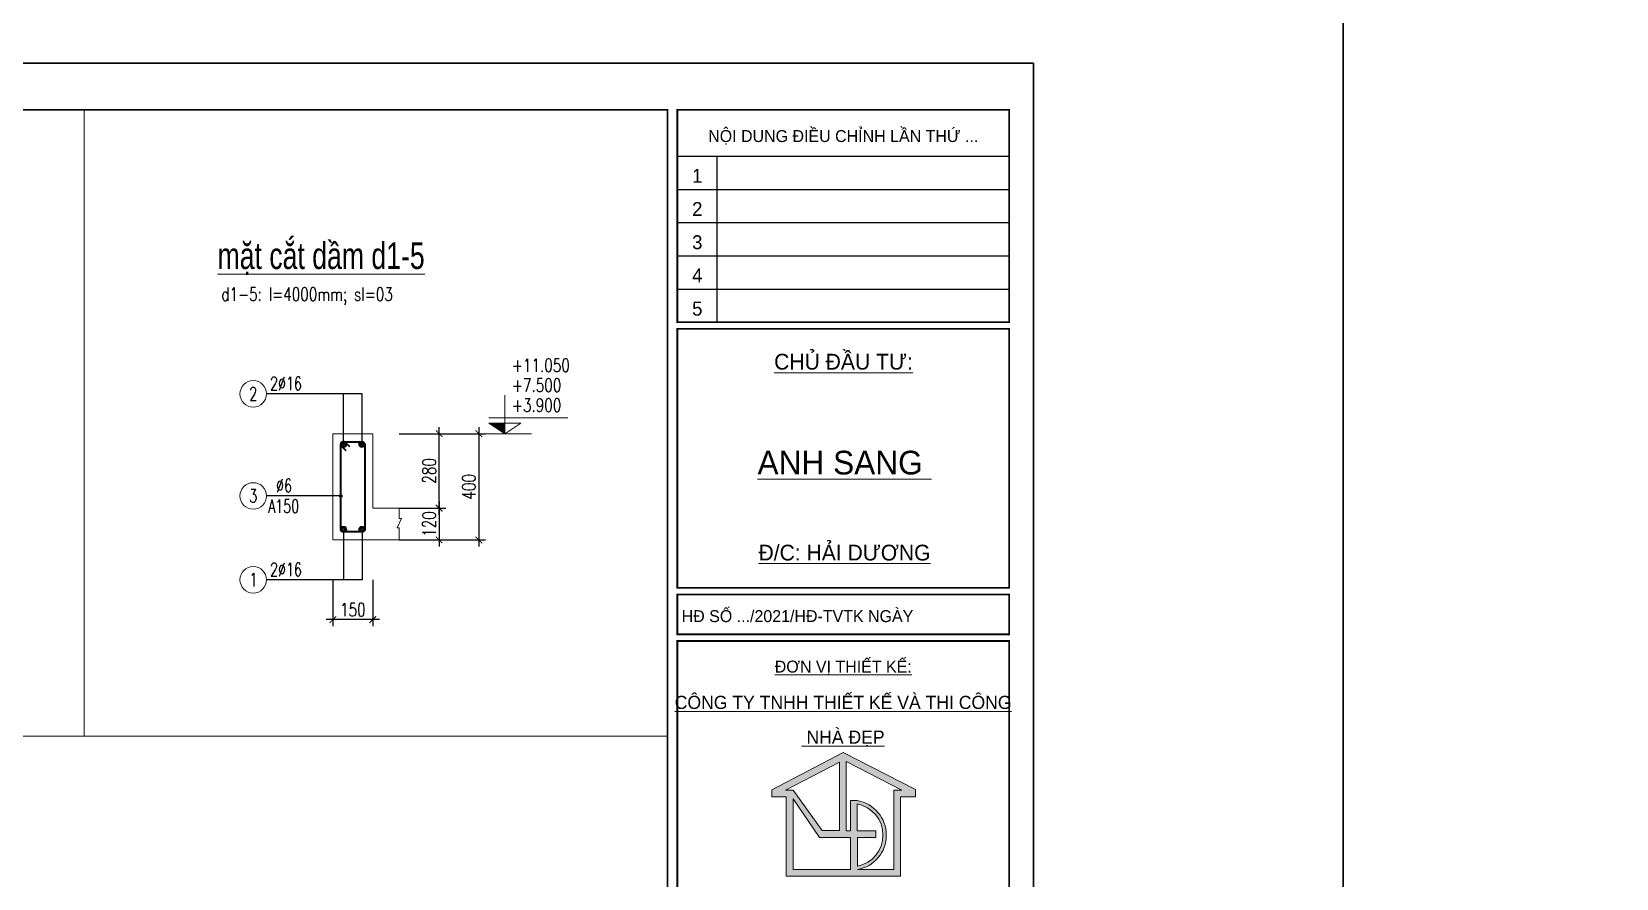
# Model space of a CAD drawing. Extents: x -2098986 to 943, y -1296280 to 73591.
# Drawn here: x -1818342 to -1794460, y -1197033 to -1184284 of the extents above; entities that cross this region are included whole.
import ezdxf
from ezdxf.enums import TextEntityAlignment as Align

# ---------------------------------------------------------------- set-up
doc = ezdxf.new("R2010")
doc.units = 0
doc.header["$LTSCALE"] = 150
doc.header["$PDMODE"] = 35
doc.layers.get('Defpoints').update_dxf_attribs({"lineweight": 18})
for name, color, linetype, lineweight in [('05.Text', 253, 'Continuous', 18), ('09.Hatch', 250, 'Continuous', 5), ('11.Khung bo', 32, 'Continuous', 50), ('12.Khung', 36, 'Continuous', 25), ('KCVN-THAY', 7, 'Continuous', 25), ('LS-DIM', 251, 'Continuous', 13), ('LS-TEXT', 60, 'Continuous', 20), ('LS-THAY', 7, 'Continuous', 20), ('LS-THEP', 3, 'Continuous', 35)]:
    doc.layers.add(name, color=color, linetype=linetype, lineweight=lineweight)
doc.layers.add('DIM', color=1, linetype='Continuous')
doc.layers.add('Tpl_Bound', color=1, linetype='Continuous', plot=False)
doc.styles.add('AVANT', font='')
doc.styles.add('LS.TEXT', font='vnromadi.shx', dxfattribs={"width": 0.7, "height": 4})
doc.styles.add('romans.shx', font='romans.shx', dxfattribs={"width": 0.75, "bigfont": 'vns.shx'})
doc.styles.add('VnAvantH', font='')
doc.styles.add('vnsimpli', font='vnsimli.shx', dxfattribs={"width": 0.75})
doc.styles.get('AVANT').set_extended_font_data('.VnAvant')
doc.styles.get('VnAvantH').set_extended_font_data('.VnAvantH')
doc.dimstyles.new('D25', dxfattribs={"dimscale": 0, "dimtxt": 200, "dimasz": 100, "dimexe": 100, "dimexo": 0, "dimgap": 50, "dimtad": 1, "dimdec": 0, "dimlfac": 0.25, "dimdsep": 46, "dimtxsty": 'vnsimpli', "dimblk1": 'ARCHTICK', "dimblk2": 'ARCHTICK', "dimsah": 1, "dimcen": 0, "dimdle": 100, "dimclrd": 256, "dimclre": 256, "dimclrt": 60, "dimadec": 0, "dimazin": 0, "dimtfac": 0.004, "dimtdec": 0, "dimtix": 1, "dimtmove": 2, "dimatfit": 3, "dimldrblk": 'ARCHTICK', "dimfxl": 1, "dimtolj": 1, "dimarcsym": 0})
doc.dimstyles.new('LS.GHI CHU', dxfattribs={"dimtxt": 200, "dimasz": 120, "dimexe": 120, "dimexo": 120, "dimgap": 80, "dimtad": 1, "dimdec": 0, "dimzin": 0, "dimdsep": 46, "dimtxsty": 'romans.shx', "dimblk": 'ARCHTICK', "dimcen": 0.09, "dimdle": 120, "dimclrd": 256, "dimclre": 8, "dimclrt": 7, "dimadec": 0, "dimazin": 0, "dimtfac": 1, "dimtdec": 0, "dimtofl": 0, "dimtmove": 0, "dimatfit": 3, "dimldrblk": 'ARCHTICK', "dimfxl": 1, "dimtolj": 1, "dimtzin": 0, "dimarcsym": 0})

# ---------------------------------------------------------------- blocks, each defined once
blk = doc.blocks.new('*U4')
at = {"layer": 'KCVN-THAY', "color": 140}
blk.add_lwpolyline([(214871.76, 86966.68), (215381.8, 86966.68), (215381.8, 86579.68), (214871.76, 86579.68)], close=True, dxfattribs=at)
blk = doc.blocks.new('100')
at = {"layer": '09.Hatch'}
h = blk.add_hatch(color=3, dxfattribs=at)
h.paths.add_polyline_path([(1897639, -927180), (1897639, -927287), (1897855, -927287), (1897855, -928484), (1898824, -928484), (1899574, -928484), (1899574, -927287), (1899801, -927287), (1899801, -927179), (1898713, -926620)])
h.paths.add_polyline_path([(1898756, -926756), (1899596, -927187), (1899473, -927187), (1899473, -928384), (1898929, -928384, 0.834181), (1898929, -927344), (1898824, -927344), (1898824, -927797), (1898756, -927797)], flags=16)
h.paths.add_polyline_path([(1898656, -927796), (1898393, -927796), (1897956, -927186), (1897843, -927186), (1898656, -926763)], flags=16)
h.paths.add_polyline_path([(1898929, -928333), (1898929, -927898), (1899202, -927898), (1899202, -927797), (1898924, -927797), (1898924, -927395, -0.822042)], flags=16)
h.paths.add_polyline_path([(1898357, -927898), (1898824, -927898), (1898824, -928384), (1897956, -928384), (1897956, -927316)], flags=16)
at = {"layer": '05.Text'}
for p, q in [((1898713, -926620), (1897639, -927180)), ((1898656, -926763), (1897843, -927186)), ((1898656, -926763), (1897843, -927186)), ((1898656, -926763), (1897843, -927186)), ((1898656, -926763), (1898656, -927796)), ((1898656, -926763), (1898656, -927796)), ((1898656, -926763), (1898656, -927796)), ((1899801, -927179), (1898713, -926620)), ((1899801, -927179), (1898713, -926620)), ((1899801, -927179), (1898713, -926620)), ((1899596, -927187), (1898756, -926756)), ((1898756, -926756), (1898756, -927797)), ((1899596, -927187), (1898756, -926756)), ((1898756, -926756), (1898756, -927797)), ((1899596, -927187), (1898756, -926756)), ((1898756, -926756), (1898756, -927797)), ((1897639, -927180), (1897639, -927287)), ((1897639, -927287), (1897855, -927287)), ((1897843, -927186), (1897956, -927186)), ((1897855, -927287), (1897855, -928484)), ((1897956, -927186), (1897956, -927186)), ((1897956, -927186), (1898393, -927796)), ((1899473, -928384), (1899473, -927187)), ((1899473, -927187), (1899596, -927187)), ((1899473, -928384), (1899473, -927187)), ((1899473, -927187), (1899596, -927187)), ((1899473, -928384), (1899473, -927187)), ((1899473, -927187), (1899596, -927187)), ((1899574, -928484), (1899574, -927287)), ((1899574, -927287), (1899801, -927287)), ((1899801, -927287), (1899801, -927179)), ((1899801, -927287), (1899801, -927179)), ((1899801, -927287), (1899801, -927179)), ((1897956, -927316), (1897956, -928384)), ((1898357, -927898), (1897956, -927316)), ((1898824, -927797), (1898824, -927344)), ((1898824, -927797), (1898824, -927344)), ((1898824, -927344), (1898929, -927344)), ((1898924, -927395), (1898924, -927797)), ((1898824, -927898), (1898357, -927898)), ((1898393, -927796), (1898656, -927796)), ((1898756, -927797), (1898824, -927797)), ((1898824, -928384), (1898824, -927898)), ((1898924, -927797), (1899202, -927797)), ((1899202, -927898), (1898929, -927898)), ((1898929, -927898), (1898929, -928333)), ((1899202, -927797), (1899202, -927898)), ((1897855, -928484), (1898824, -928484)), ((1897956, -928384), (1898824, -928384)), ((1898824, -928484), (1899574, -928484)), ((1898929, -928384), (1899473, -928384))]:
    blk.add_line(p, q, dxfattribs=at)
for radius, start, end in [(478, 281.4298, 79.1164), (478, 281.4298, 79.1164), (478, 281.4298, 79.1164), (528, 280.3316, 79.6684)]:
    blk.add_arc((1898834, -927864), radius, start, end, dxfattribs=at)
at = {"layer": '11.Khung bo', "const_width": 26.7}
for points in [[(1860913, -945240), (1860913, -916940), (1896063, -916940), (1896063, -945240)], [(1860913, -945240), (1860913, -916940), (1896063, -916940), (1896063, -945240)], [(1860913, -945240), (1860913, -916940), (1896063, -916940), (1896063, -945240)], [(1896213, -920140), (1896213, -916940), (1901213, -916940), (1901213, -920140)], [(1896213, -920140), (1896213, -916940), (1901213, -916940), (1901213, -920140)], [(1896213, -920140), (1896213, -916940), (1901213, -916940), (1901213, -920140)], [(1896213, -924140), (1901213, -924140), (1901213, -920240), (1896213, -920240)], [(1896213, -924140), (1901213, -924140), (1901213, -920240), (1896213, -920240)], [(1896213, -924140), (1901213, -924140), (1901213, -920240), (1896213, -920240)], [(1896213, -924840), (1901213, -924840), (1901213, -924240), (1896213, -924240)], [(1896213, -924840), (1901213, -924840), (1901213, -924240), (1896213, -924240)], [(1896213, -924840), (1901213, -924840), (1901213, -924240), (1896213, -924240)], [(1896213, -929740), (1901213, -929740), (1901213, -924940), (1896213, -924940)], [(1896213, -929740), (1901213, -929740), (1901213, -924940), (1896213, -924940)], [(1896213, -929740), (1901213, -929740), (1901213, -924940), (1896213, -924940)]]:
    blk.add_lwpolyline(points, close=True, dxfattribs=at)
at = {"layer": '12.Khung'}
for p, q in [((1896213, -917640), (1901213, -917640)), ((1896213, -917640), (1901213, -917640)), ((1896213, -917640), (1901213, -917640)), ((1896813, -920140), (1896813, -917640)), ((1896813, -920140), (1896813, -917640)), ((1896813, -920140), (1896813, -917640)), ((1896213, -918140), (1901213, -918140)), ((1896213, -918140), (1901213, -918140)), ((1896213, -918140), (1901213, -918140)), ((1896213, -918640), (1901213, -918640)), ((1896213, -918640), (1901213, -918640)), ((1896213, -918640), (1901213, -918640)), ((1896213, -919140), (1901213, -919140)), ((1896213, -919140), (1901213, -919140)), ((1896213, -919140), (1901213, -919140)), ((1896213, -919640), (1901213, -919640)), ((1896213, -919640), (1901213, -919640)), ((1896213, -919640), (1901213, -919640))]:
    blk.add_line(p, q, dxfattribs=at)
blk.add_lwpolyline([(1901579, -945940), (1901579, -916240), (1859580, -916240), (1859580, -945940)], close=True, dxfattribs=at)
blk.add_lwpolyline([(1901579, -945940), (1901579, -916240), (1859580, -916240), (1859580, -945940)], close=True, dxfattribs=at)
blk.add_lwpolyline([(1901579, -945940), (1901579, -916240), (1859580, -916240), (1859580, -945940)], close=True, dxfattribs=at)
at = {"layer": '05.Text', "style": 'VnAvantH'}
for s, p in [('Néi dung ®iÒu chØnh lÇn thø ...', (1898713, -917329)), ('H§ sè .../2021/H§-TVTK ngµy ', (1898057, -924540))]:
    blk.add_text(s, height=180, dxfattribs=at).set_placement(p, align=Align.MIDDLE)
at = {"layer": '05.Text'}
for s, height, style, p in [('1', 210, 'AVANT', (1896513, -918040)), ('2', 210, 'AVANT', (1896513, -918540)), ('3', 210, 'AVANT', (1896513, -919040)), ('4', 210, 'AVANT', (1896513, -919540)), ('5', 210, 'AVANT', (1896513, -920040)), ('%%uChñ ®Çu t\xad:', 237.6, 'VnAvantH', (1898716, -920853)), ('%%Uanh sang ', 356.4, 'VnAvantH', (1898732, -922432)), ('%%U®/c: h¶i d\xad¬ng', 237.6, 'VnAvantH', (1898732, -923728)), ('%%U®¬n vÞ thiÕt kÕ:', 180, 'VnAvantH', (1898713, -925416)), ('%%Uc«ng ty tnhh thiÕt kÕ vµ thi c«ng', 198, 'VnAvantH', (1898711, -925964)), ('%%U nhµ ®Ñp', 198, 'VnAvantH', (1898711, -926487))]:
    blk.add_text(s, height=height, dxfattribs=dict(at, style=style)).set_placement(p, align=Align.CENTER)
blk = doc.blocks.new('moc1')
at = {"layer": 'LS-THEP'}
for p, q in [((-25, 0), (-25, -10)), ((10, 25), (0, 25)), ((58, -22), (10, 25)), ((-25, -10), (22, -58))]:
    blk.add_line(p, q, dxfattribs=at)
blk.add_arc((0, 0), 25, 90, 180, dxfattribs=at)
blk = doc.blocks.new('_ArchTick')
at = {"layer": 'DIM', "color": 0, "const_width": 0.15}
blk.add_lwpolyline([(-0.5, -0.5), (0.5, 0.5)], dxfattribs=at)
blk = doc.blocks.new('cotthep')
at = {"layer": 'LS-THAY'}
blk.add_circle((-250, 0), 250, dxfattribs=at)
at = {"layer": 'LS-TEXT', "style": 'vnsimpli', "width": 0.75}
for tag, p in [('24`25', (446, 69)), ('10', (-250, -123)), ('A200', (440, -316))]:
    blk.add_attdef(tag, text='', height=250, dxfattribs=at).set_placement(p, align=Align.CENTER)
blk = doc.blocks.new('*D1653')
at = {"layer": 'Defpoints', "color": 0, "transparency": 16777216}
for p in [(-1812803, -1191458), (-1812803, -1191938), (-1812202, -1191938)]:
    blk.add_point(p, dxfattribs=at)
at = {"layer": 'LS-DIM', "lineweight": -2, "transparency": 16777216}
for p, q in [((-1812202, -1191358), (-1812202, -1192038)), ((-1812803, -1191458), (-1812102, -1191458)), ((-1812803, -1191938), (-1812102, -1191938))]:
    blk.add_line(p, q, dxfattribs=at)
at = {"layer": 'LS-DIM', "lineweight": -2, "transparency": 16777216, "xscale": 100, "yscale": 100, "zscale": 100}
for p, rotation in [((-1812202, -1191458), 90), ((-1812202, -1191938), 270)]:
    blk.add_blockref('_ArchTick', p, dxfattribs=dict(at, rotation=rotation))
at = {"layer": 'LS-DIM', "color": 60, "transparency": 16777216, "insert": (-1812352, -1191698), "char_height": 200, "attachment_point": 5, "rotation": 90, "style": 'vnsimpli'}
blk.add_mtext('\\A1;120', dxfattribs=at)
blk = doc.blocks.new('*D1654')
at = {"layer": 'Defpoints', "color": 0, "transparency": 16777216}
for p in [(-1813802, -1192538), (-1813202, -1192538), (-1813802, -1193138)]:
    blk.add_point(p, dxfattribs=at)
at = {"layer": 'LS-DIM', "lineweight": -2, "transparency": 16777216}
for p, q in [((-1813802, -1192538), (-1813802, -1193238)), ((-1813202, -1192538), (-1813202, -1193238)), ((-1813102, -1193138), (-1813902, -1193138))]:
    blk.add_line(p, q, dxfattribs=at)
at = {"layer": 'LS-DIM', "lineweight": -2, "transparency": 16777216, "xscale": 100, "yscale": 100, "zscale": 100, "rotation": 180}
blk.add_blockref('_ArchTick', (-1813802, -1193138), dxfattribs=at)
at = {"layer": 'LS-DIM', "lineweight": -2, "transparency": 16777216, "xscale": 100, "yscale": 100, "zscale": 100}
blk.add_blockref('_ArchTick', (-1813202, -1193138), dxfattribs=at)
at = {"layer": 'LS-DIM', "color": 60, "transparency": 16777216, "insert": (-1813502, -1192988), "char_height": 200, "attachment_point": 5, "style": 'vnsimpli'}
blk.add_mtext('\\A1;150', dxfattribs=at)
blk = doc.blocks.new('*D1655')
at = {"layer": 'Defpoints', "color": 0, "transparency": 16777216}
for p in [(-1812803, -1190338), (-1812202, -1190338), (-1812803, -1191458)]:
    blk.add_point(p, dxfattribs=at)
at = {"layer": 'LS-DIM', "lineweight": -2, "transparency": 16777216}
for p, q in [((-1812202, -1191558), (-1812202, -1190238)), ((-1812803, -1190338), (-1812102, -1190338)), ((-1812803, -1191458), (-1812102, -1191458))]:
    blk.add_line(p, q, dxfattribs=at)
at = {"layer": 'LS-DIM', "lineweight": -2, "transparency": 16777216, "xscale": 100, "yscale": 100, "zscale": 100}
for p, rotation in [((-1812202, -1190338), 90), ((-1812202, -1191458), 270)]:
    blk.add_blockref('_ArchTick', p, dxfattribs=dict(at, rotation=rotation))
at = {"layer": 'LS-DIM', "color": 60, "transparency": 16777216, "insert": (-1812352, -1190898), "char_height": 200, "attachment_point": 5, "rotation": 90, "style": 'vnsimpli'}
blk.add_mtext('\\A1;280', dxfattribs=at)
blk = doc.blocks.new('*D1656')
at = {"layer": 'Defpoints', "color": 0, "transparency": 16777216}
for p in [(-1812803, -1190338), (-1812803, -1191938), (-1811602, -1191938)]:
    blk.add_point(p, dxfattribs=at)
at = {"layer": 'LS-DIM', "lineweight": -2, "transparency": 16777216}
for p, q in [((-1811602, -1190238), (-1811602, -1192038)), ((-1812803, -1190338), (-1811502, -1190338)), ((-1812803, -1191938), (-1811502, -1191938))]:
    blk.add_line(p, q, dxfattribs=at)
at = {"layer": 'LS-DIM', "lineweight": -2, "transparency": 16777216, "xscale": 100, "yscale": 100, "zscale": 100}
for p, rotation in [((-1811602, -1190338), 90), ((-1811602, -1191938), 270)]:
    blk.add_blockref('_ArchTick', p, dxfattribs=dict(at, rotation=rotation))
at = {"layer": 'LS-DIM', "color": 60, "transparency": 16777216, "insert": (-1811752, -1191138), "char_height": 200, "attachment_point": 5, "rotation": 90, "style": 'vnsimpli'}
blk.add_mtext('\\A1;400', dxfattribs=at)
blk = doc.blocks.new('COSCD')
at = {"layer": 'LS-DIM'}
blk.add_hatch(color=256, dxfattribs=at).paths.add_polyline_path([(3.6, 0), (3.6, 1.44), (1.44, 1.44)])
for p, q in [((3.6, 0), (3.6, 5.23)), ((1.44, 2.16), (12.12, 2.16)), ((7.2, 0), (0, 0)), ((1.44, 1.44), (5.76, 1.44)), ((1.44, 1.44), (3.6, 0)), ((5.76, 1.44), (3.6, 0))]:
    blk.add_line(p, q, dxfattribs=at)

msp = doc.modelspace()

# ---------------------------------------------------------------- linework, layer by layer
at = {"layer": 'LS-DIM', "ltscale": 120}
msp.add_lwpolyline([(-1812803.2, -1191938.3), (-1812803.2, -1191755), (-1812834.7, -1191755), (-1812768.6, -1191615.5), (-1812803.2, -1191615.5), (-1812803.2, -1191458.3)], dxfattribs=at)
at = {"layer": 'LS-THAY'}
for p, q in [((-1817548.6, -1185459.5), (-1817548.6, -1194892.9)), ((-1813202.2, -1190338.3), (-1813802.2, -1190338.3)), ((-1813802.2, -1190338.3), (-1813802.2, -1191938.3)), ((-1813202.2, -1191458.3), (-1813202.2, -1190338.3)), ((-1813202.2, -1191458.3), (-1812803.2, -1191458.3)), ((-1813802.2, -1191938.3), (-1813202.2, -1191938.3)), ((-1813202.2, -1191938.3), (-1812803.2, -1191938.3)), ((-1808761.1, -1194892.9), (-1843911.1, -1194892.9))]:
    msp.add_line(p, q, dxfattribs=at)
at = {"layer": 'LS-THEP'}
msp.add_lwpolyline([(-1813642.2, -1190458.3), (-1813362.2, -1190458.3, -0.4142136), (-1813322.2, -1190498.3), (-1813322.2, -1191778.3, -0.4142136), (-1813362.2, -1191818.3), (-1813642.2, -1191818.3, -0.4142136), (-1813682.2, -1191778.3), (-1813682.2, -1190498.3, -0.4142136)], format="xyb", close=True, dxfattribs=at)
for centre in [(-1813642.2, -1190498.3), (-1813362.2, -1190498.3), (-1813642.2, -1191778.3), (-1813362.2, -1191778.3)]:
    msp.add_circle(centre, 40, dxfattribs=at)
at = {"layer": 'Tpl_Bound', "color": 1}
msp.add_lwpolyline([(-1845244.4, -1214459.5), (-1845244.4, -1184759.5), (-1803244.4, -1184759.5), (-1803244.4, -1214459.5)], close=True, dxfattribs=at)

# ---------------------------------------------------------------- block references
at = {"layer": '05.Text', "xscale": 1.000009185772931, "yscale": 1.000009185772931, "zscale": 1.000009185772931}
msp.add_blockref('100', (-3704841.1, -268511), dxfattribs=at)
at = {"layer": 'Defpoints', "xscale": 100, "yscale": 100, "zscale": 100}
for p in [(-23336755.1, -9876846.9), (-23285750.8, -9876846.9)]:
    msp.add_blockref('*U4', p, dxfattribs=at)
at = {"layer": 'LS-DIM'}
ref = msp.add_blockref('cotthep', (-1814802.2, -1189738.3), dxfattribs=dict(at, xscale=0.8000000000465661, yscale=0.8000000000465661, zscale=0.8000000000465661))
ref.add_attrib('10', '2', dxfattribs={"layer": 'LS-TEXT', "height": 200, "style": 'vnsimpli', "width": 0.7}).set_placement((-1815002.2, -1189836.9), align=Align.CENTER)
ref.add_attrib('24`25', '2`16', dxfattribs={"layer": 'LS-TEXT', "height": 200, "style": 'vnsimpli', "width": 0.7}).set_placement((-1814509.2, -1189682.9), align=Align.CENTER)
for name, p, xscale, yscale, zscale in [('COSCD', (-1811609.6, -1190338.3), 111.1111111112404, 111.1111111112404, 111.1111111112404), ('moc1', (-1813642.2, -1190498.3), 1.599999999860301, 1.599999999860301, 1.599999999860301)]:
    msp.add_blockref(name, p, dxfattribs=dict(at, xscale=xscale, yscale=yscale, zscale=zscale))
ref = msp.add_blockref('cotthep', (-1814802.2, -1191275.6), dxfattribs=dict(at, xscale=0.8000000000465661, yscale=0.8000000000465661, zscale=0.8000000000465661))
ref.add_attrib('10', '3', dxfattribs={"layer": 'LS-TEXT', "height": 200, "style": 'vnsimpli', "width": 0.7}).set_placement((-1815002.2, -1191374.2), align=Align.CENTER)
ref.add_attrib('24`25', '%%c6', dxfattribs={"layer": 'LS-TEXT', "height": 200, "style": 'vnsimpli', "width": 0.7}).set_placement((-1814538.7, -1191220.2), align=Align.CENTER)
ref.add_attrib('A200', 'A150', dxfattribs={"layer": 'LS-TEXT', "height": 200, "style": 'vnsimpli', "width": 0.7}).set_placement((-1814544.9, -1191528.1), align=Align.CENTER)
ref = msp.add_blockref('cotthep', (-1814802.2, -1192538.3), dxfattribs=dict(at, xscale=0.8000000000465661, yscale=0.8000000000465661, zscale=0.8000000000465661))
ref.add_attrib('10', '1', dxfattribs={"layer": 'LS-TEXT', "height": 200, "style": 'vnsimpli', "width": 0.7}).set_placement((-1815002.2, -1192637), align=Align.CENTER)
ref.add_attrib('24`25', '2`16', dxfattribs={"layer": 'LS-TEXT', "height": 200, "style": 'vnsimpli', "width": 0.7}).set_placement((-1814509.2, -1192482.9), align=Align.CENTER)

# ---------------------------------------------------------------- texts
at = {"layer": 'LS-TEXT', "color": 60, "style": 'LS.TEXT', "width": 0.75}
msp.add_text('%%UmÆt c¾t dÇm d1-5', height=400, dxfattribs=at).set_placement((-1815540.5, -1187857.6))
at = {"layer": 'LS-TEXT', "style": 'vnsimpli', "width": 0.75}
for s, p in [('d1-5: l=4000mm; sl=03', (-1815483.3, -1188337.9)), ('+11.050', (-1811105.4, -1189408.3)), ('+7.500', (-1811105.4, -1189708.3)), ('+3.900', (-1811105.4, -1190008.3))]:
    msp.add_text(s, height=200, dxfattribs=at).set_placement(p)

# ---------------------------------------------------------------- dimensions: what is measured, and where the dimension line sits
at = {"layer": 'LS-DIM'}
for base, p1, p2, override, picture, middle in [((-1812202.2, -1190338.3), (-1812803.2, -1191458.3), (-1812803.2, -1190338.3), {"dimscale": 1}, '*D1655', (-1812352.2, -1190898.3)), ((-1811602.2, -1191938.3), (-1812803.2, -1190338.3), (-1812803.2, -1191938.3), {"dimscale": 1}, '*D1656', (-1811752.2, -1191138.3)), ((-1812202.2, -1191938.3), (-1812803.2, -1191458.3), (-1812803.2, -1191938.3), {"dimscale": 1, "dimtxsty": 'vnsimpli', "dimtmove": 1}, '*D1653', (-1812352.2, -1191698.3))]:
    dim = msp.add_linear_dim(base=base, p1=p1, p2=p2, angle=90, dimstyle='D25', override=override, dxfattribs=at)
    dim.commit()
    dim.dimension.update_dxf_attribs({"geometry": picture, "text_midpoint": middle})
dim = msp.add_linear_dim(base=(-1813802.2, -1193138.3), p1=(-1813202.2, -1192538.3), p2=(-1813802.2, -1192538.3), dimstyle='D25', override={"dimscale": 1, "dimtxsty": 'vnsimpli', "dimtmove": 1}, dxfattribs=at)
dim.commit()
dim.dimension.update_dxf_attribs({"geometry": '*D1654', "text_midpoint": (-1813502.2, -1192988.3)})

# ---------------------------------------------------------------- leaders
for points in [[(-1813642.2, -1190498.3), (-1813642.2, -1189738.3), (-1814802.2, -1189738.3)], [(-1813362.2, -1190498.3), (-1813362.2, -1189738.3), (-1814258.2, -1189738.3)], [(-1813682.2, -1191275.6), (-1814802.2, -1191275.6)], [(-1813642.2, -1191778.3), (-1813642.2, -1192538.3), (-1814802.2, -1192538.3)], [(-1813362.2, -1191778.3), (-1813362.2, -1192538.3), (-1814258.2, -1192538.3)]]:
    msp.add_leader(points, dimstyle='LS.GHI CHU', override={"dimscale": 50, "dimasz": 0.8, "dimtad": 0, "dimtxsty": 'vnsimpli', "dimldrblk": 'Origin'}, dxfattribs=at)

doc.saveas('drawing.dxf')
